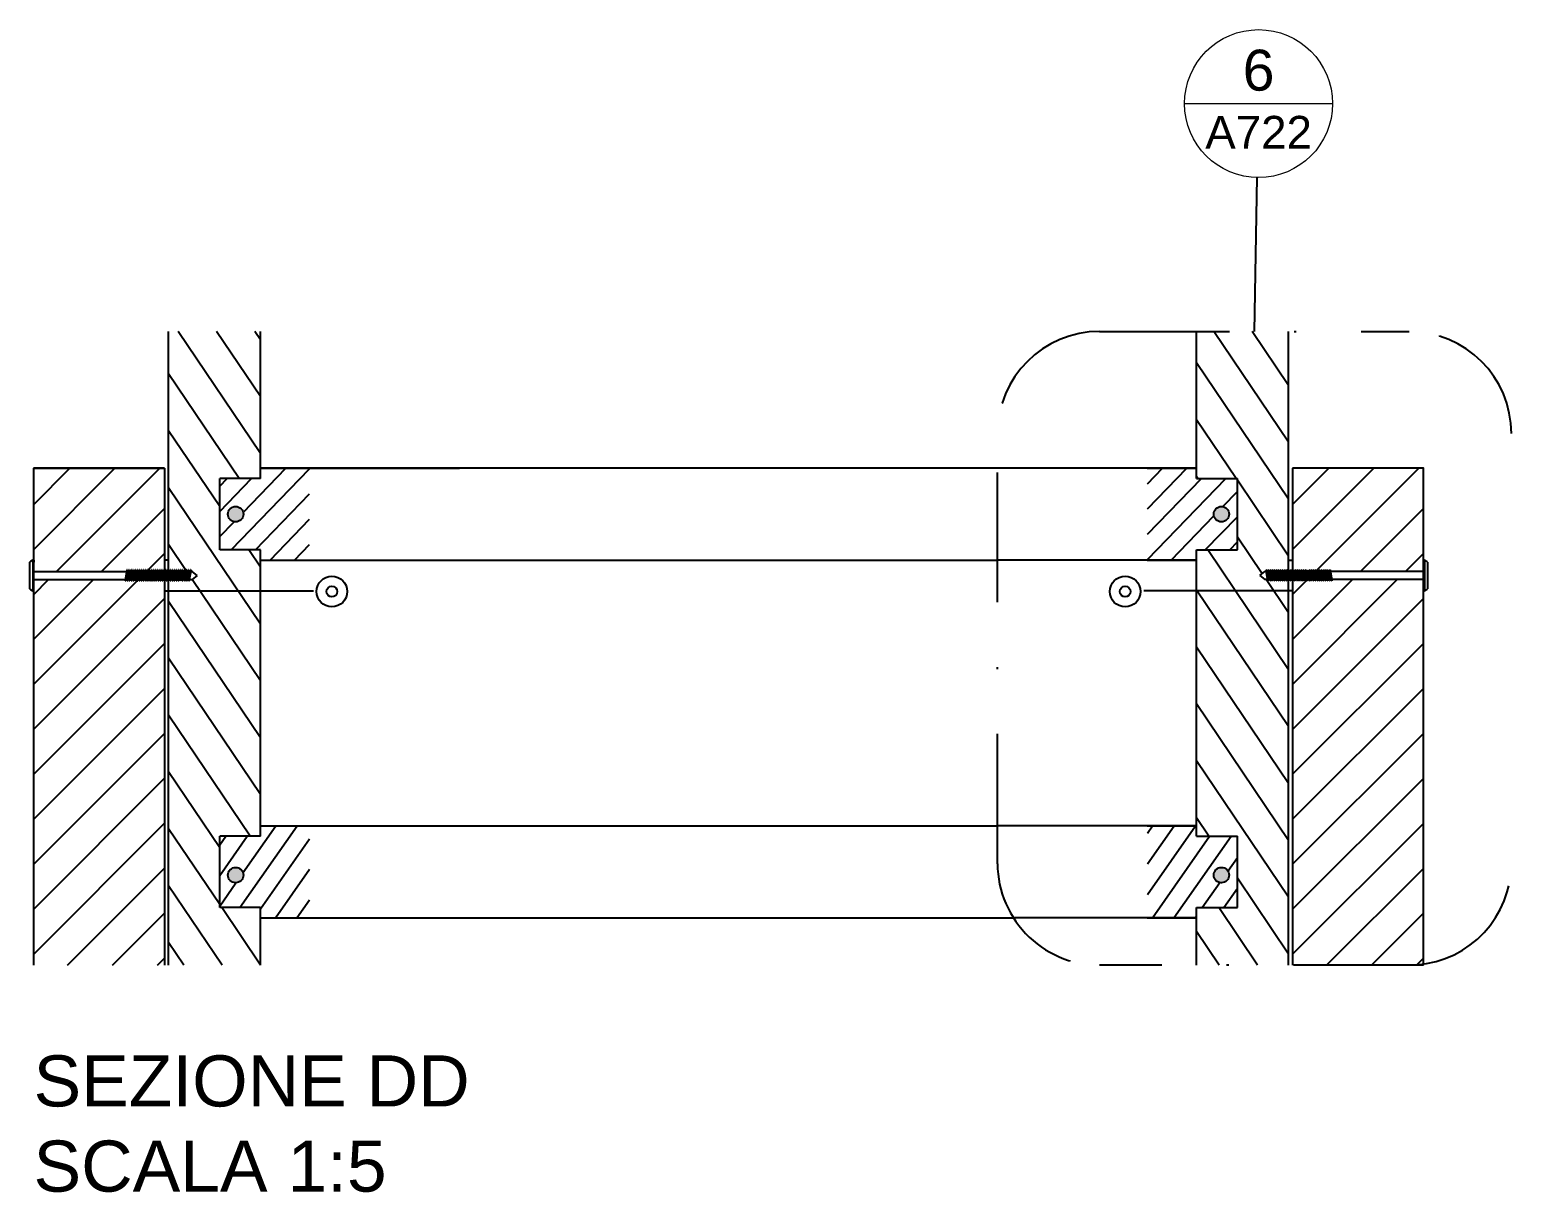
# Model space of a CAD drawing. Header units: millimetres. Extents: x -29 to 1292, y 25 to 454.
# Drawn here: x 568.3 to 640.8, y 65 to 121.8 of the extents above; entities that cross this region are included whole.
import ezdxf
from ezdxf.enums import TextEntityAlignment as Align

# ---------------------------------------------------------------- set-up
doc = ezdxf.new("R2010")
doc.units = ezdxf.units.MM
doc.linetypes.add('TRATTOPUNTO', pattern=[25.4, 12.7, -6.35, 0, -6.35])
doc.layers.get('0').update_dxf_attribs({"color": 70})
doc.layers.add('A-ANNO-SYMB', color=202, linetype='Continuous', lineweight=18)
for name, color, linetype in [('CONTORNO SEZIONI', 26, 'Continuous'), ('G-ANNO-TEXT', 3, 'Continuous'), ('LINEE SEZIONATE', 5, 'Continuous'), ('SIMBOLI', 201, 'Continuous'), ('VITIGIUSTO', 61, 'Continuous')]:
    doc.layers.add(name, color=color, linetype=linetype)
doc.styles.add('ARIAL', font='arial.ttf')
doc.styles.get("Standard").update_dxf_attribs({"font": 'arial.ttf'})
pattern_1 = [(45, (41.4266, -83.0613), (-1.1000814, 1.1000814), [])]
pattern_2 = [(124, (41.4266, -83.0613), (-1.2897752, -0.8699644), [])]
pattern_3 = [(226, (41.42656, -83.0613), (0.616654, -0.5954959), [])]

# ---------------------------------------------------------------- blocks, each defined once
blk = doc.blocks.new('DETAGLI')
at = {"layer": 'A-ANNO-SYMB', "linetype": 'Continuous'}
blk.add_line((486.66, 356.17), (504.76, 356.17), dxfattribs=at)
blk.add_circle((495.71, 356.17), 9.05, dxfattribs=at)
for tag, p in [('TAVOLA', (495.71, 362.76)), ('SEZIONE', (495.71, 354.67))]:
    blk.add_attdef(tag, text='', height=5, dxfattribs=at).set_placement(p, align=Align.TOP_CENTER)

msp = doc.modelspace()

# ---------------------------------------------------------------- hatches: boundary and pattern name
h = msp.add_hatch()
h.set_pattern_fill('ANSI31', color=256, scale=0.49, angle=79)
h.set_pattern_definition(pattern_2)
h.paths.add_polyline_path([(579.632, 82.39), (577.632, 82.39), (577.632, 78.89), (579.632, 78.89), (579.632, 76.076), (575.132, 76.076), (575.132, 94.859), (575.147, 94.94), (575.203, 94.94), (575.217, 94.878), (575.233, 94.882), (575.244, 94.94), (575.31, 94.94), (575.324, 94.878), (575.34, 94.882), (575.351, 94.94), (575.403, 94.94), (575.417, 94.878), (575.433, 94.882), (575.444, 94.94), (575.509, 94.94), (575.523, 94.878), (575.539, 94.882), (575.55, 94.94), (575.603, 94.94), (575.617, 94.878), (575.633, 94.882), (575.644, 94.94), (575.709, 94.94), (575.723, 94.878), (575.739, 94.882), (575.75, 94.94), (575.803, 94.94), (575.817, 94.878), (575.833, 94.882), (575.844, 94.94), (575.909, 94.94), (575.923, 94.878), (575.939, 94.882), (575.95, 94.94), (576.003, 94.94), (576.017, 94.878), (576.033, 94.882), (576.044, 94.94), (576.109, 94.94), (576.123, 94.878), (576.139, 94.882), (576.15, 94.94), (576.282, 94.94), (576.532, 95.14), (576.282, 95.34), (576.225, 95.34), (576.239, 95.417), (576.206, 95.41), (576.193, 95.34), (576.118, 95.34), (576.133, 95.417), (576.099, 95.41), (576.086, 95.34), (576.025, 95.34), (576.039, 95.417), (576.006, 95.41), (575.993, 95.34), (575.918, 95.34), (575.933, 95.417), (575.899, 95.41), (575.886, 95.34), (575.825, 95.34), (575.839, 95.417), (575.806, 95.41), (575.793, 95.34), (575.718, 95.34), (575.733, 95.417), (575.699, 95.41), (575.686, 95.34), (575.625, 95.34), (575.639, 95.417), (575.606, 95.41), (575.593, 95.34), (575.518, 95.34), (575.533, 95.417), (575.499, 95.41), (575.486, 95.34), (575.425, 95.34), (575.439, 95.417), (575.406, 95.41), (575.393, 95.34), (575.318, 95.34), (575.333, 95.417), (575.299, 95.41), (575.286, 95.34), (575.222, 95.34), (575.236, 95.417), (575.203, 95.41), (575.19, 95.34), (575.132, 95.34), (575.132, 107.083), (579.632, 107.083), (579.632, 99.89), (577.632, 99.89), (577.632, 96.39), (579.632, 96.39)])
h = msp.add_hatch()
h.set_pattern_fill('ANSI31', color=256, scale=0.49, angle=79)
h.set_pattern_definition(pattern_2)
h.paths.add_polyline_path([(625.432, 82.39), (627.432, 82.39), (627.432, 78.89), (625.432, 78.89), (625.432, 76.076), (629.932, 76.076), (629.932, 94.859), (629.917, 94.94), (629.862, 94.94), (629.847, 94.878), (629.831, 94.882), (629.821, 94.94), (629.755, 94.94), (629.74, 94.878), (629.724, 94.882), (629.714, 94.94), (629.662, 94.94), (629.647, 94.878), (629.631, 94.882), (629.621, 94.94), (629.555, 94.94), (629.541, 94.878), (629.525, 94.882), (629.514, 94.94), (629.462, 94.94), (629.447, 94.878), (629.431, 94.882), (629.421, 94.94), (629.355, 94.94), (629.341, 94.878), (629.325, 94.882), (629.314, 94.94), (629.262, 94.94), (629.247, 94.878), (629.231, 94.882), (629.221, 94.94), (629.155, 94.94), (629.141, 94.878), (629.125, 94.882), (629.114, 94.94), (629.062, 94.94), (629.047, 94.878), (629.031, 94.882), (629.021, 94.94), (628.955, 94.94), (628.941, 94.878), (628.925, 94.882), (628.914, 94.94), (628.782, 94.94), (628.532, 95.14), (628.782, 95.34), (628.84, 95.34), (628.825, 95.417), (628.859, 95.41), (628.871, 95.34), (628.946, 95.34), (628.932, 95.417), (628.965, 95.41), (628.978, 95.34), (629.04, 95.34), (629.025, 95.417), (629.059, 95.41), (629.071, 95.34), (629.146, 95.34), (629.132, 95.417), (629.165, 95.41), (629.178, 95.34), (629.24, 95.34), (629.225, 95.417), (629.259, 95.41), (629.271, 95.34), (629.346, 95.34), (629.332, 95.417), (629.365, 95.41), (629.378, 95.34), (629.44, 95.34), (629.425, 95.417), (629.459, 95.41), (629.471, 95.34), (629.546, 95.34), (629.532, 95.417), (629.565, 95.41), (629.578, 95.34), (629.639, 95.34), (629.625, 95.417), (629.658, 95.41), (629.671, 95.34), (629.746, 95.34), (629.732, 95.417), (629.765, 95.41), (629.778, 95.34), (629.843, 95.34), (629.828, 95.417), (629.862, 95.41), (629.874, 95.34), (629.932, 95.34), (629.932, 107.083), (625.432, 107.083), (625.432, 99.89), (627.432, 99.89), (627.432, 96.39), (625.432, 96.39)])
h = msp.add_hatch()
h.set_pattern_fill('ANSI31', color=256, scale=0.49)
h.set_pattern_definition(pattern_1)
h.paths.add_polyline_path([(568.532, 100.39), (574.932, 100.39), (574.932, 95.418), (574.896, 95.41), (574.883, 95.34), (574.816, 95.34), (574.83, 95.417), (574.797, 95.41), (574.784, 95.34), (574.715, 95.34), (574.73, 95.417), (574.696, 95.41), (574.683, 95.34), (574.612, 95.34), (574.626, 95.417), (574.593, 95.41), (574.58, 95.34), (574.515, 95.34), (574.53, 95.417), (574.496, 95.41), (574.483, 95.34), (574.412, 95.34), (574.426, 95.417), (574.393, 95.41), (574.38, 95.34), (574.315, 95.34), (574.33, 95.417), (574.296, 95.41), (574.283, 95.34), (574.212, 95.34), (574.226, 95.417), (574.193, 95.41), (574.18, 95.34), (574.115, 95.34), (574.13, 95.417), (574.096, 95.41), (574.083, 95.34), (574.012, 95.34), (574.026, 95.417), (573.993, 95.41), (573.98, 95.34), (573.913, 95.34), (573.927, 95.417), (573.894, 95.41), (573.881, 95.34), (573.812, 95.34), (573.826, 95.417), (573.793, 95.41), (573.78, 95.34), (573.713, 95.34), (573.727, 95.417), (573.694, 95.41), (573.681, 95.34), (573.613, 95.34), (573.627, 95.417), (573.594, 95.41), (573.581, 95.34), (573.513, 95.34), (573.527, 95.417), (573.494, 95.41), (573.481, 95.34), (573.409, 95.34), (573.424, 95.417), (573.39, 95.41), (573.377, 95.34), (573.313, 95.34), (573.327, 95.417), (573.294, 95.41), (573.281, 95.34), (573.209, 95.34), (573.224, 95.417), (573.19, 95.41), (573.177, 95.34), (573.113, 95.34), (573.127, 95.417), (573.094, 95.41), (573.081, 95.34), (568.532, 95.34), (568.532, 95.89)])
h.paths.add_polyline_path([(574.932, 76.076), (568.532, 76.076), (568.532, 94.94), (572.998, 94.94), (573.012, 94.878), (573.028, 94.882), (573.039, 94.94), (573.094, 94.94), (573.108, 94.878), (573.124, 94.882), (573.135, 94.94), (573.198, 94.94), (573.212, 94.878), (573.228, 94.882), (573.239, 94.94), (573.294, 94.94), (573.308, 94.878), (573.324, 94.882), (573.335, 94.94), (573.398, 94.94), (573.412, 94.878), (573.428, 94.882), (573.439, 94.94), (573.497, 94.94), (573.511, 94.878), (573.527, 94.882), (573.538, 94.94), (573.598, 94.94), (573.612, 94.878), (573.628, 94.882), (573.639, 94.94), (573.697, 94.94), (573.711, 94.878), (573.727, 94.882), (573.738, 94.94), (573.798, 94.94), (573.812, 94.878), (573.828, 94.882), (573.839, 94.94), (573.897, 94.94), (573.911, 94.878), (573.927, 94.882), (573.938, 94.94), (574, 94.94), (574.014, 94.878), (574.03, 94.882), (574.041, 94.94), (574.097, 94.94), (574.111, 94.878), (574.127, 94.882), (574.138, 94.94), (574.2, 94.94), (574.214, 94.878), (574.23, 94.882), (574.241, 94.94), (574.297, 94.94), (574.311, 94.878), (574.327, 94.882), (574.338, 94.94), (574.4, 94.94), (574.414, 94.878), (574.43, 94.882), (574.441, 94.94), (574.497, 94.94), (574.511, 94.878), (574.527, 94.882), (574.538, 94.94), (574.6, 94.94), (574.614, 94.878), (574.63, 94.882), (574.641, 94.94), (574.7, 94.94), (574.714, 94.878), (574.73, 94.882), (574.741, 94.94), (574.8, 94.94), (574.814, 94.878), (574.83, 94.882), (574.841, 94.94), (574.906, 94.94), (574.932, 94.826)])
h = msp.add_hatch()
h.set_pattern_fill('ANSI31', color=256, scale=0.27, angle=181)
h.set_pattern_definition(pattern_3)
edge = h.paths.add_edge_path(flags=16)
edge.add_arc((578.414, 98.14), 0.377, 0, 360)
h.paths.add_polyline_path([(577.632, 99.89), (579.632, 99.89), (579.632, 96.39), (577.632, 96.39)])
h.paths.add_polyline_path([(582.032, 95.89), (582.032, 100.39), (579.632, 100.39), (579.632, 95.89)])
h = msp.add_hatch()
h.set_pattern_fill('ANSI31', color=256, scale=0.27, angle=181)
h.set_pattern_definition(pattern_3)
edge = h.paths.add_edge_path()
edge.add_arc((626.65, 98.14), 0.377, 0, 360)
h.paths.add_polyline_path([(627.432, 99.89), (625.432, 99.89), (625.432, 96.39), (627.432, 96.39)])
h.paths.add_polyline_path([(623.032, 100.39), (623.032, 95.89), (625.432, 95.89), (625.432, 96.39), (625.432, 100.39)])
h = msp.add_hatch()
h.set_pattern_fill('ANSI31', color=256, scale=0.49)
h.set_pattern_definition(pattern_1)
h.paths.add_polyline_path([(636.532, 100.39), (630.132, 100.39), (630.132, 95.418), (630.168, 95.41), (630.181, 95.34), (630.249, 95.34), (630.234, 95.417), (630.268, 95.41), (630.28, 95.34), (630.349, 95.34), (630.335, 95.417), (630.368, 95.41), (630.381, 95.34), (630.452, 95.34), (630.438, 95.417), (630.471, 95.41), (630.484, 95.34), (630.549, 95.34), (630.535, 95.417), (630.568, 95.41), (630.581, 95.34), (630.652, 95.34), (630.638, 95.417), (630.671, 95.41), (630.684, 95.34), (630.749, 95.34), (630.735, 95.417), (630.768, 95.41), (630.781, 95.34), (630.852, 95.34), (630.838, 95.417), (630.871, 95.41), (630.884, 95.34), (630.949, 95.34), (630.935, 95.417), (630.968, 95.41), (630.981, 95.34), (631.052, 95.34), (631.038, 95.417), (631.071, 95.41), (631.084, 95.34), (631.151, 95.34), (631.137, 95.417), (631.17, 95.41), (631.183, 95.34), (631.252, 95.34), (631.238, 95.417), (631.271, 95.41), (631.284, 95.34), (631.351, 95.34), (631.337, 95.417), (631.37, 95.41), (631.383, 95.34), (631.452, 95.34), (631.437, 95.417), (631.471, 95.41), (631.483, 95.34), (631.551, 95.34), (631.537, 95.417), (631.57, 95.41), (631.583, 95.34), (631.655, 95.34), (631.641, 95.417), (631.674, 95.41), (631.687, 95.34), (631.751, 95.34), (631.737, 95.417), (631.77, 95.41), (631.783, 95.34), (631.855, 95.34), (631.841, 95.417), (631.874, 95.41), (631.887, 95.34), (631.951, 95.34), (631.937, 95.417), (631.97, 95.41), (631.983, 95.34), (636.532, 95.34), (636.532, 95.89)])
h.paths.add_polyline_path([(630.132, 76.076), (636.532, 76.076), (636.532, 94.94), (632.067, 94.94), (632.053, 94.878), (632.037, 94.882), (632.026, 94.94), (631.971, 94.94), (631.956, 94.878), (631.94, 94.882), (631.93, 94.94), (631.867, 94.94), (631.853, 94.878), (631.837, 94.882), (631.826, 94.94), (631.771, 94.94), (631.756, 94.878), (631.74, 94.882), (631.73, 94.94), (631.667, 94.94), (631.653, 94.878), (631.637, 94.882), (631.626, 94.94), (631.567, 94.94), (631.553, 94.878), (631.537, 94.882), (631.526, 94.94), (631.467, 94.94), (631.453, 94.878), (631.437, 94.882), (631.426, 94.94), (631.368, 94.94), (631.353, 94.878), (631.337, 94.882), (631.327, 94.94), (631.267, 94.94), (631.253, 94.878), (631.237, 94.882), (631.226, 94.94), (631.168, 94.94), (631.153, 94.878), (631.137, 94.882), (631.127, 94.94), (631.065, 94.94), (631.05, 94.878), (631.034, 94.882), (631.024, 94.94), (630.968, 94.94), (630.953, 94.878), (630.937, 94.882), (630.927, 94.94), (630.865, 94.94), (630.85, 94.878), (630.834, 94.882), (630.824, 94.94), (630.768, 94.94), (630.753, 94.878), (630.737, 94.882), (630.727, 94.94), (630.665, 94.94), (630.65, 94.878), (630.634, 94.882), (630.624, 94.94), (630.568, 94.94), (630.553, 94.878), (630.537, 94.882), (630.527, 94.94), (630.465, 94.94), (630.45, 94.878), (630.434, 94.882), (630.424, 94.94), (630.364, 94.94), (630.35, 94.878), (630.334, 94.882), (630.323, 94.94), (630.265, 94.94), (630.25, 94.878), (630.234, 94.882), (630.224, 94.94), (630.158, 94.94), (630.132, 94.826)])
h = msp.add_hatch()
h.set_pattern_fill('ANSI31', color=256, scale=0.27, angle=190)
h.set_pattern_definition([(235, (474.4115, -117.76565), (0.702218, -0.4916984), [])])
h.paths.add_polyline_path([(578.037, 80.483, -1), (578.791, 80.483, -1)], flags=16)
h.paths.add_polyline_path([(627.027, 80.483, -1), (626.273, 80.483, -1)], flags=16)
h.paths.add_polyline_path([(623.032, 82.89), (623.032, 78.39), (625.432, 78.39), (625.432, 78.89), (627.432, 78.89), (627.432, 82.39), (625.432, 82.39), (625.432, 82.89)])
h.paths.add_polyline_path([(582.032, 78.39), (582.032, 82.89), (579.632, 82.89), (579.632, 82.39), (577.632, 82.39), (577.632, 78.89), (579.632, 78.89), (579.632, 78.39)])
at = {"layer": 'VITIGIUSTO'}
h = msp.add_hatch(color=256, dxfattribs=at)
h.dxf.hatch_style = 1
h.paths.add_polyline_path([(578.791, 98.14, 1), (578.037, 98.14, 1)])
h.paths.add_polyline_path([(578.791, 80.483, 1), (578.037, 80.483, 1)])
h = msp.add_hatch(color=256, dxfattribs=at)
h.dxf.hatch_style = 1
h.paths.add_polyline_path([(627.027, 98.14, 1), (626.273, 98.14, 1)])
h.paths.add_polyline_path([(627.027, 80.483, 1), (626.273, 80.483, 1)])

# ---------------------------------------------------------------- linework, layer by layer
for p, q in [((574.932, 100.39), (568.532, 100.39)), ((574.932, 100.39), (574.932, 95.34)), ((579.632, 100.39), (589.374, 100.39)), ((625.432, 100.39), (579.632, 100.39)), ((625.432, 100.39), (615.69, 100.39)), ((636.532, 100.39), (630.132, 100.39)), ((579.632, 95.89), (615.69, 95.89)), ((625.432, 95.89), (615.69, 95.89)), ((579.632, 82.89), (615.69, 82.89)), ((625.432, 82.89), (615.69, 82.89)), ((579.632, 78.39), (616.473, 78.39)), ((625.432, 78.39), (616.473, 78.39))]:
    msp.add_line(p, q)
at = {"layer": 'CONTORNO SEZIONI', "linetype": 'TRATTOPUNTO', "ltscale": 0.5}
for points in [[(620.69, 107.083), (635.839, 107.083)], [(615.69, 81.037), (615.69, 102.083)], [(636.532, 76.076), (620.69, 76.076)]]:
    msp.add_lwpolyline(points, dxfattribs=at)
for centre, start, end in [((620.69, 102.083), 90, 180), ((635.839, 102.083), 0, 90), ((620.69, 81.076), 180.45601, 272.51255), ((635.839, 81.076), 274.25743, 0)]:
    msp.add_arc(centre, 5, start, end, dxfattribs=at)
at = {"layer": 'LINEE SEZIONATE'}
for p, q in [((579.632, 99.89), (579.632, 107.083)), ((625.432, 99.89), (625.432, 107.083)), ((579.632, 100.39), (582.049, 100.39)), ((623.016, 100.39), (625.432, 100.39)), ((630.132, 100.39), (630.132, 95.34)), ((579.632, 99.89), (577.632, 99.89)), ((577.632, 96.39), (577.632, 99.89)), ((625.432, 99.89), (627.432, 99.89)), ((627.432, 96.39), (627.432, 99.89)), ((579.632, 96.39), (577.632, 96.39)), ((579.632, 82.39), (579.632, 96.39)), ((579.632, 95.89), (582.049, 95.89)), ((623.016, 95.89), (625.432, 95.89)), ((625.432, 96.39), (627.432, 96.39)), ((625.432, 82.39), (625.432, 96.39)), ((574.932, 94.881), (574.932, 76.076)), ((630.132, 94.881), (630.132, 76.076)), ((579.632, 82.89), (582.049, 82.89)), ((623.016, 82.89), (625.432, 82.89)), ((579.632, 82.39), (577.632, 82.39)), ((577.632, 78.89), (577.632, 82.39)), ((625.432, 82.39), (627.432, 82.39)), ((627.432, 78.89), (627.432, 82.39)), ((579.632, 78.89), (577.632, 78.89)), ((579.632, 76.076), (579.632, 78.89)), ((579.632, 78.39), (582.049, 78.39)), ((623.016, 78.39), (625.432, 78.39)), ((625.432, 76.076), (625.432, 78.89)), ((625.432, 78.89), (627.432, 78.89))]:
    msp.add_line(p, q, dxfattribs=at)
for points in [[(575.132, 95.34), (575.132, 107.083)], [(629.932, 95.34), (629.932, 107.083)], [(568.532, 76.076), (568.532, 100.39), (574.932, 100.39)], [(636.532, 76.076), (636.532, 100.39), (630.132, 100.39)], [(575.132, 76.076), (575.132, 94.881)], [(629.932, 76.076), (629.932, 94.881)]]:
    msp.add_lwpolyline(points, dxfattribs=at)
for centre in [(626.65, 98.14), (626.65, 80.483)]:
    msp.add_circle(centre, 0.377, dxfattribs=at)
at = {"layer": 'SIMBOLI'}
for p, q in [((628.265, 107.083), (628.404, 114.608)), ((575.132, 94.39), (582.217, 94.39)), ((629.932, 94.39), (622.848, 94.39))]:
    msp.add_line(p, q, dxfattribs=at)
at = {"layer": 'VITIGIUSTO'}
for p, q in [((568.332, 95.79), (568.332, 94.49)), ((568.532, 95.89), (568.482, 95.89)), ((568.532, 95.89), (568.482, 95.89)), ((568.482, 95.89), (568.482, 94.39)), ((568.532, 94.39), (568.532, 95.89)), ((568.532, 95.89), (568.532, 95.79)), ((575.132, 95.89), (574.932, 95.89)), ((574.932, 95.89), (574.932, 95.34)), ((575.132, 95.34), (575.132, 95.89)), ((629.932, 95.89), (630.132, 95.89)), ((629.932, 95.34), (629.932, 95.89)), ((630.132, 95.89), (630.132, 95.34)), ((636.532, 94.39), (636.532, 95.89)), ((636.532, 95.89), (636.582, 95.89)), ((636.532, 95.89), (636.582, 95.89)), ((636.532, 95.89), (636.532, 95.79)), ((636.582, 95.89), (636.582, 94.39)), ((636.732, 95.79), (636.732, 94.49)), ((568.532, 95.34), (573.081, 95.34)), ((573.094, 95.41), (573.003, 94.914)), ((573.028, 94.882), (573.119, 95.373)), ((573.11, 95.413), (573.094, 95.41)), ((573.19, 95.41), (573.1, 94.914)), ((573.11, 95.413), (573.119, 95.373)), ((573.113, 95.34), (573.177, 95.34)), ((573.124, 94.882), (573.215, 95.373)), ((573.206, 95.413), (573.19, 95.41)), ((573.294, 95.41), (573.203, 94.914)), ((573.206, 95.413), (573.215, 95.373)), ((573.209, 95.34), (573.281, 95.34)), ((573.228, 94.882), (573.319, 95.373)), ((573.31, 95.413), (573.294, 95.41)), ((573.39, 95.41), (573.3, 94.914)), ((573.31, 95.413), (573.319, 95.373)), ((573.313, 95.34), (573.377, 95.34)), ((573.324, 94.882), (573.415, 95.373)), ((573.406, 95.413), (573.39, 95.41)), ((573.494, 95.41), (573.403, 94.914)), ((573.406, 95.413), (573.415, 95.373)), ((573.409, 95.34), (573.481, 95.34)), ((573.428, 94.882), (573.519, 95.373)), ((573.51, 95.413), (573.494, 95.41)), ((573.594, 95.41), (573.503, 94.914)), ((573.51, 95.413), (573.519, 95.373)), ((573.513, 95.34), (573.581, 95.34)), ((573.527, 94.882), (573.619, 95.373)), ((573.61, 95.413), (573.594, 95.41)), ((573.694, 95.41), (573.603, 94.914)), ((573.61, 95.413), (573.619, 95.373)), ((573.613, 95.34), (573.681, 95.34)), ((573.628, 94.882), (573.719, 95.373)), ((573.71, 95.413), (573.694, 95.41)), ((573.793, 95.41), (573.703, 94.914)), ((573.71, 95.413), (573.719, 95.373)), ((573.713, 95.34), (573.78, 95.34)), ((573.727, 94.882), (573.818, 95.373)), ((573.809, 95.413), (573.793, 95.41)), ((573.894, 95.41), (573.803, 94.914)), ((573.809, 95.413), (573.818, 95.373)), ((573.812, 95.34), (573.881, 95.34)), ((573.828, 94.882), (573.919, 95.373)), ((573.91, 95.413), (573.894, 95.41)), ((573.993, 95.41), (573.903, 94.914)), ((573.91, 95.413), (573.919, 95.373)), ((573.913, 95.34), (573.98, 95.34)), ((573.927, 94.882), (574.018, 95.373)), ((574.009, 95.413), (573.993, 95.41)), ((574.096, 95.41), (574.006, 94.914)), ((574.009, 95.413), (574.018, 95.373)), ((574.012, 95.34), (574.083, 95.34)), ((574.03, 94.882), (574.121, 95.373)), ((574.112, 95.413), (574.096, 95.41)), ((574.193, 95.41), (574.103, 94.914)), ((574.112, 95.413), (574.121, 95.373)), ((574.115, 95.34), (574.18, 95.34)), ((574.127, 94.882), (574.218, 95.373)), ((574.209, 95.413), (574.193, 95.41)), ((574.296, 95.41), (574.206, 94.914)), ((574.209, 95.413), (574.218, 95.373)), ((574.212, 95.34), (574.283, 95.34)), ((574.23, 94.882), (574.321, 95.373)), ((574.312, 95.413), (574.296, 95.41)), ((574.393, 95.41), (574.303, 94.914)), ((574.312, 95.413), (574.321, 95.373)), ((574.315, 95.34), (574.38, 95.34)), ((574.327, 94.882), (574.418, 95.373)), ((574.409, 95.413), (574.393, 95.41)), ((574.496, 95.41), (574.406, 94.914)), ((574.409, 95.413), (574.418, 95.373)), ((574.412, 95.34), (574.483, 95.34)), ((574.43, 94.882), (574.521, 95.373)), ((574.512, 95.413), (574.496, 95.41)), ((574.593, 95.41), (574.503, 94.914)), ((574.512, 95.413), (574.521, 95.373)), ((574.515, 95.34), (574.58, 95.34)), ((574.527, 94.882), (574.618, 95.373)), ((574.609, 95.413), (574.593, 95.41)), ((574.696, 95.41), (574.606, 94.914)), ((574.609, 95.413), (574.618, 95.373)), ((574.612, 95.34), (574.683, 95.34)), ((574.63, 94.882), (574.721, 95.373)), ((574.712, 95.413), (574.696, 95.41)), ((574.797, 95.41), (574.706, 94.914)), ((574.712, 95.413), (574.721, 95.373)), ((574.715, 95.34), (574.784, 95.34)), ((574.73, 94.882), (574.822, 95.373)), ((574.813, 95.413), (574.797, 95.41)), ((574.896, 95.41), (574.806, 94.914)), ((574.813, 95.413), (574.822, 95.373)), ((574.816, 95.34), (574.883, 95.34)), ((574.83, 94.882), (574.921, 95.373)), ((574.912, 95.413), (574.896, 95.41)), ((574.912, 95.413), (574.921, 95.373)), ((575.003, 95.41), (574.912, 94.914)), ((574.915, 95.34), (574.99, 95.34)), ((574.936, 94.882), (575.028, 95.373)), ((575.019, 95.413), (575.003, 95.41)), ((575.1, 95.41), (575.009, 94.914)), ((575.019, 95.413), (575.028, 95.373)), ((575.022, 95.34), (575.087, 95.34)), ((575.033, 94.882), (575.125, 95.373)), ((575.116, 95.413), (575.1, 95.41)), ((575.203, 95.41), (575.112, 94.914)), ((575.116, 95.413), (575.125, 95.373)), ((575.119, 95.34), (575.19, 95.34)), ((575.136, 94.882), (575.228, 95.373)), ((575.219, 95.413), (575.203, 95.41)), ((575.299, 95.41), (575.209, 94.914)), ((575.219, 95.413), (575.228, 95.373)), ((575.222, 95.34), (575.286, 95.34)), ((575.233, 94.882), (575.324, 95.373)), ((575.315, 95.413), (575.299, 95.41)), ((575.315, 95.413), (575.324, 95.373)), ((575.406, 95.41), (575.316, 94.914)), ((575.318, 95.34), (575.393, 95.34)), ((575.34, 94.882), (575.431, 95.373)), ((575.422, 95.413), (575.406, 95.41)), ((575.499, 95.41), (575.409, 94.914)), ((575.422, 95.413), (575.431, 95.373)), ((575.425, 95.34), (575.486, 95.34)), ((575.433, 94.882), (575.524, 95.373)), ((575.515, 95.413), (575.499, 95.41)), ((575.515, 95.413), (575.524, 95.373)), ((575.606, 95.41), (575.515, 94.914)), ((575.518, 95.34), (575.593, 95.34)), ((575.539, 94.882), (575.631, 95.373)), ((575.622, 95.413), (575.606, 95.41)), ((575.699, 95.41), (575.609, 94.914)), ((575.622, 95.413), (575.631, 95.373)), ((575.625, 95.34), (575.686, 95.34)), ((575.633, 94.882), (575.724, 95.373)), ((575.715, 95.413), (575.699, 95.41)), ((575.715, 95.413), (575.724, 95.373)), ((575.806, 95.41), (575.715, 94.914)), ((575.718, 95.34), (575.793, 95.34)), ((575.739, 94.882), (575.831, 95.373)), ((575.822, 95.413), (575.806, 95.41)), ((575.899, 95.41), (575.809, 94.914)), ((575.822, 95.413), (575.831, 95.373)), ((575.825, 95.34), (575.886, 95.34)), ((575.833, 94.882), (575.924, 95.373)), ((575.915, 95.413), (575.899, 95.41)), ((575.915, 95.413), (575.924, 95.373)), ((576.006, 95.41), (575.915, 94.914)), ((575.918, 95.34), (575.993, 95.34)), ((575.939, 94.882), (576.031, 95.373)), ((576.022, 95.413), (576.006, 95.41)), ((576.099, 95.41), (576.009, 94.914)), ((576.022, 95.413), (576.031, 95.373)), ((576.025, 95.34), (576.086, 95.34)), ((576.033, 94.882), (576.124, 95.373)), ((576.115, 95.413), (576.099, 95.41)), ((576.115, 95.413), (576.124, 95.373)), ((576.206, 95.41), (576.115, 94.914)), ((576.118, 95.34), (576.193, 95.34)), ((576.139, 94.882), (576.231, 95.373)), ((576.222, 95.413), (576.206, 95.41)), ((576.222, 95.413), (576.231, 95.373)), ((576.225, 95.34), (576.282, 95.34)), ((576.532, 95.14), (576.282, 95.34)), ((576.532, 95.14), (576.282, 94.94)), ((628.532, 95.14), (628.782, 95.34)), ((628.532, 95.14), (628.782, 94.94)), ((628.84, 95.34), (628.782, 95.34)), ((628.843, 95.413), (628.834, 95.373)), ((628.925, 94.882), (628.834, 95.373)), ((628.843, 95.413), (628.859, 95.41)), ((628.859, 95.41), (628.949, 94.914)), ((628.946, 95.34), (628.871, 95.34)), ((628.949, 95.413), (628.94, 95.373)), ((629.031, 94.882), (628.94, 95.373)), ((628.949, 95.413), (628.965, 95.41)), ((628.965, 95.41), (629.056, 94.914)), ((629.04, 95.34), (628.978, 95.34)), ((629.043, 95.413), (629.034, 95.373)), ((629.125, 94.882), (629.034, 95.373)), ((629.043, 95.413), (629.059, 95.41)), ((629.059, 95.41), (629.149, 94.914)), ((629.146, 95.34), (629.071, 95.34)), ((629.149, 95.413), (629.14, 95.373)), ((629.231, 94.882), (629.14, 95.373)), ((629.149, 95.413), (629.165, 95.41)), ((629.165, 95.41), (629.256, 94.914)), ((629.24, 95.34), (629.178, 95.34)), ((629.243, 95.413), (629.234, 95.373)), ((629.325, 94.882), (629.234, 95.373)), ((629.243, 95.413), (629.259, 95.41)), ((629.259, 95.41), (629.349, 94.914)), ((629.346, 95.34), (629.271, 95.34)), ((629.349, 95.413), (629.34, 95.373)), ((629.431, 94.882), (629.34, 95.373)), ((629.349, 95.413), (629.365, 95.41)), ((629.365, 95.41), (629.456, 94.914)), ((629.44, 95.34), (629.378, 95.34)), ((629.443, 95.413), (629.434, 95.373)), ((629.525, 94.882), (629.434, 95.373)), ((629.443, 95.413), (629.459, 95.41)), ((629.459, 95.41), (629.549, 94.914)), ((629.546, 95.34), (629.471, 95.34)), ((629.549, 95.413), (629.54, 95.373)), ((629.631, 94.882), (629.54, 95.373)), ((629.549, 95.413), (629.565, 95.41)), ((629.565, 95.41), (629.656, 94.914)), ((629.639, 95.34), (629.578, 95.34)), ((629.642, 95.413), (629.633, 95.373)), ((629.724, 94.882), (629.633, 95.373)), ((629.642, 95.413), (629.658, 95.41)), ((629.658, 95.41), (629.749, 94.914)), ((629.746, 95.34), (629.671, 95.34)), ((629.749, 95.413), (629.74, 95.373)), ((629.831, 94.882), (629.74, 95.373)), ((629.749, 95.413), (629.765, 95.41)), ((629.765, 95.41), (629.856, 94.914)), ((629.843, 95.34), (629.778, 95.34)), ((629.846, 95.413), (629.837, 95.373)), ((629.928, 94.882), (629.837, 95.373)), ((629.846, 95.413), (629.862, 95.41)), ((629.862, 95.41), (629.952, 94.914)), ((629.946, 95.34), (629.874, 95.34)), ((629.949, 95.413), (629.939, 95.373)), ((630.031, 94.882), (629.939, 95.373)), ((629.949, 95.413), (629.965, 95.41)), ((629.965, 95.41), (630.055, 94.914)), ((630.043, 95.34), (629.977, 95.34)), ((630.046, 95.413), (630.037, 95.373)), ((630.128, 94.882), (630.037, 95.373)), ((630.046, 95.413), (630.062, 95.41)), ((630.062, 95.41), (630.152, 94.914)), ((630.149, 95.34), (630.074, 95.34)), ((630.152, 95.413), (630.143, 95.373)), ((630.234, 94.882), (630.143, 95.373)), ((630.152, 95.413), (630.168, 95.41)), ((630.168, 95.41), (630.259, 94.914)), ((630.249, 95.34), (630.181, 95.34)), ((630.252, 95.413), (630.242, 95.373)), ((630.334, 94.882), (630.242, 95.373)), ((630.252, 95.413), (630.268, 95.41)), ((630.268, 95.41), (630.358, 94.914)), ((630.349, 95.34), (630.28, 95.34)), ((630.352, 95.413), (630.343, 95.373)), ((630.434, 94.882), (630.343, 95.373)), ((630.352, 95.413), (630.368, 95.41)), ((630.368, 95.41), (630.459, 94.914)), ((630.452, 95.34), (630.381, 95.34)), ((630.455, 95.413), (630.446, 95.373)), ((630.537, 94.882), (630.446, 95.373)), ((630.455, 95.413), (630.471, 95.41)), ((630.471, 95.41), (630.562, 94.914)), ((630.549, 95.34), (630.484, 95.34)), ((630.552, 95.413), (630.543, 95.373)), ((630.634, 94.882), (630.543, 95.373)), ((630.552, 95.413), (630.568, 95.41)), ((630.568, 95.41), (630.659, 94.914)), ((630.652, 95.34), (630.581, 95.34)), ((630.655, 95.413), (630.646, 95.373)), ((630.737, 94.882), (630.646, 95.373)), ((630.655, 95.413), (630.671, 95.41)), ((630.671, 95.41), (630.762, 94.914)), ((630.749, 95.34), (630.684, 95.34)), ((630.752, 95.413), (630.743, 95.373)), ((630.834, 94.882), (630.743, 95.373)), ((630.752, 95.413), (630.768, 95.41)), ((630.768, 95.41), (630.859, 94.914)), ((630.852, 95.34), (630.781, 95.34)), ((630.855, 95.413), (630.846, 95.373)), ((630.937, 94.882), (630.846, 95.373)), ((630.855, 95.413), (630.871, 95.41)), ((630.871, 95.41), (630.962, 94.914)), ((630.949, 95.34), (630.884, 95.34)), ((630.952, 95.413), (630.943, 95.373)), ((631.034, 94.882), (630.943, 95.373)), ((630.952, 95.413), (630.968, 95.41)), ((630.968, 95.41), (631.059, 94.914)), ((631.052, 95.34), (630.981, 95.34)), ((631.055, 95.413), (631.046, 95.373)), ((631.137, 94.882), (631.046, 95.373)), ((631.055, 95.413), (631.071, 95.41)), ((631.071, 95.41), (631.162, 94.914)), ((631.151, 95.34), (631.084, 95.34)), ((631.154, 95.413), (631.145, 95.373)), ((631.237, 94.882), (631.145, 95.373)), ((631.154, 95.413), (631.17, 95.41)), ((631.17, 95.41), (631.261, 94.914)), ((631.252, 95.34), (631.183, 95.34)), ((631.255, 95.413), (631.246, 95.373)), ((631.337, 94.882), (631.246, 95.373)), ((631.255, 95.413), (631.271, 95.41)), ((631.271, 95.41), (631.362, 94.914)), ((631.351, 95.34), (631.284, 95.34)), ((631.354, 95.413), (631.345, 95.373)), ((631.437, 94.882), (631.345, 95.373)), ((631.354, 95.413), (631.37, 95.41)), ((631.37, 95.41), (631.461, 94.914)), ((631.452, 95.34), (631.383, 95.34)), ((631.455, 95.413), (631.445, 95.373)), ((631.537, 94.882), (631.445, 95.373)), ((631.455, 95.413), (631.471, 95.41)), ((631.471, 95.41), (631.561, 94.914)), ((631.551, 95.34), (631.483, 95.34)), ((631.554, 95.413), (631.545, 95.373)), ((631.637, 94.882), (631.545, 95.373)), ((631.554, 95.413), (631.57, 95.41)), ((631.57, 95.41), (631.661, 94.914)), ((631.655, 95.34), (631.583, 95.34)), ((631.658, 95.413), (631.649, 95.373)), ((631.74, 94.882), (631.649, 95.373)), ((631.658, 95.413), (631.674, 95.41)), ((631.674, 95.41), (631.765, 94.914)), ((631.751, 95.34), (631.687, 95.34)), ((631.754, 95.413), (631.745, 95.373)), ((631.837, 94.882), (631.745, 95.373)), ((631.754, 95.413), (631.77, 95.41)), ((631.77, 95.41), (631.861, 94.914)), ((631.855, 95.34), (631.783, 95.34)), ((631.858, 95.413), (631.849, 95.373)), ((631.94, 94.882), (631.849, 95.373)), ((631.858, 95.413), (631.874, 95.41)), ((631.874, 95.41), (631.965, 94.914)), ((631.951, 95.34), (631.887, 95.34)), ((631.954, 95.413), (631.945, 95.373)), ((632.037, 94.882), (631.945, 95.373)), ((631.954, 95.413), (631.97, 95.41)), ((631.97, 95.41), (632.061, 94.914)), ((636.532, 95.34), (631.983, 95.34)), ((568.482, 94.39), (568.532, 94.39)), ((568.532, 94.94), (573.008, 94.94)), ((573.003, 94.914), (573.012, 94.878)), ((573.012, 94.878), (573.028, 94.882)), ((573.039, 94.94), (573.104, 94.94)), ((573.1, 94.914), (573.108, 94.878)), ((573.108, 94.878), (573.124, 94.882)), ((573.135, 94.94), (573.208, 94.94)), ((573.203, 94.914), (573.212, 94.878)), ((573.212, 94.878), (573.228, 94.882)), ((573.239, 94.94), (573.304, 94.94)), ((573.3, 94.914), (573.308, 94.878)), ((573.308, 94.878), (573.324, 94.882)), ((573.335, 94.94), (573.408, 94.94)), ((573.403, 94.914), (573.412, 94.878)), ((573.412, 94.878), (573.428, 94.882)), ((573.439, 94.94), (573.508, 94.94)), ((573.503, 94.914), (573.511, 94.878)), ((573.511, 94.878), (573.527, 94.882)), ((573.538, 94.94), (573.608, 94.94)), ((573.603, 94.914), (573.612, 94.878)), ((573.612, 94.878), (573.628, 94.882)), ((573.639, 94.94), (573.707, 94.94)), ((573.703, 94.914), (573.711, 94.878)), ((573.711, 94.878), (573.727, 94.882)), ((573.738, 94.94), (573.808, 94.94)), ((573.803, 94.914), (573.812, 94.878)), ((573.812, 94.878), (573.828, 94.882)), ((573.839, 94.94), (573.907, 94.94)), ((573.903, 94.914), (573.911, 94.878)), ((573.911, 94.878), (573.927, 94.882)), ((573.938, 94.94), (574.01, 94.94)), ((574.006, 94.914), (574.014, 94.878)), ((574.014, 94.878), (574.03, 94.882)), ((574.041, 94.94), (574.107, 94.94)), ((574.103, 94.914), (574.111, 94.878)), ((574.111, 94.878), (574.127, 94.882)), ((574.138, 94.94), (574.21, 94.94)), ((574.206, 94.914), (574.214, 94.878)), ((574.214, 94.878), (574.23, 94.882)), ((574.241, 94.94), (574.307, 94.94)), ((574.303, 94.914), (574.311, 94.878)), ((574.311, 94.878), (574.327, 94.882)), ((574.338, 94.94), (574.41, 94.94)), ((574.406, 94.914), (574.414, 94.878)), ((574.414, 94.878), (574.43, 94.882)), ((574.441, 94.94), (574.507, 94.94)), ((574.503, 94.914), (574.511, 94.878)), ((574.511, 94.878), (574.527, 94.882)), ((574.538, 94.94), (574.61, 94.94)), ((574.606, 94.914), (574.614, 94.878)), ((574.614, 94.878), (574.63, 94.882)), ((574.641, 94.94), (574.711, 94.94)), ((574.706, 94.914), (574.714, 94.878)), ((574.714, 94.878), (574.73, 94.882)), ((574.741, 94.94), (574.81, 94.94)), ((574.806, 94.914), (574.814, 94.878)), ((574.814, 94.878), (574.83, 94.882)), ((574.841, 94.94), (574.917, 94.94)), ((574.912, 94.914), (574.92, 94.878)), ((574.92, 94.878), (574.936, 94.882)), ((574.932, 94.881), (574.932, 94.39)), ((574.932, 94.39), (575.132, 94.39)), ((574.947, 94.94), (575.014, 94.94)), ((575.009, 94.914), (575.018, 94.878)), ((575.018, 94.878), (575.033, 94.882)), ((575.044, 94.94), (575.117, 94.94)), ((575.112, 94.914), (575.12, 94.878)), ((575.12, 94.878), (575.136, 94.882)), ((575.132, 94.39), (575.132, 94.881)), ((575.147, 94.94), (575.213, 94.94)), ((575.209, 94.914), (575.217, 94.878)), ((575.217, 94.878), (575.233, 94.882)), ((575.244, 94.94), (575.32, 94.94)), ((575.316, 94.914), (575.324, 94.878)), ((575.324, 94.878), (575.34, 94.882)), ((575.351, 94.94), (575.413, 94.94)), ((575.409, 94.914), (575.417, 94.878)), ((575.417, 94.878), (575.433, 94.882)), ((575.444, 94.94), (575.52, 94.94)), ((575.515, 94.914), (575.523, 94.878)), ((575.523, 94.878), (575.539, 94.882)), ((575.55, 94.94), (575.613, 94.94)), ((575.609, 94.914), (575.617, 94.878)), ((575.617, 94.878), (575.633, 94.882)), ((575.644, 94.94), (575.72, 94.94)), ((575.715, 94.914), (575.723, 94.878)), ((575.723, 94.878), (575.739, 94.882)), ((575.75, 94.94), (575.813, 94.94)), ((575.809, 94.914), (575.817, 94.878)), ((575.817, 94.878), (575.833, 94.882)), ((575.844, 94.94), (575.92, 94.94)), ((575.915, 94.914), (575.923, 94.878)), ((575.923, 94.878), (575.939, 94.882)), ((575.95, 94.94), (576.013, 94.94)), ((576.009, 94.914), (576.017, 94.878)), ((576.017, 94.878), (576.033, 94.882)), ((576.044, 94.94), (576.12, 94.94)), ((576.115, 94.914), (576.123, 94.878)), ((576.123, 94.878), (576.139, 94.882)), ((576.15, 94.94), (576.282, 94.94)), ((628.914, 94.94), (628.782, 94.94)), ((628.941, 94.878), (628.925, 94.882)), ((628.949, 94.914), (628.941, 94.878)), ((629.021, 94.94), (628.945, 94.94)), ((629.047, 94.878), (629.031, 94.882)), ((629.056, 94.914), (629.047, 94.878)), ((629.114, 94.94), (629.051, 94.94)), ((629.141, 94.878), (629.125, 94.882)), ((629.149, 94.914), (629.141, 94.878)), ((629.221, 94.94), (629.145, 94.94)), ((629.247, 94.878), (629.231, 94.882)), ((629.256, 94.914), (629.247, 94.878)), ((629.314, 94.94), (629.251, 94.94)), ((629.341, 94.878), (629.325, 94.882)), ((629.349, 94.914), (629.341, 94.878)), ((629.421, 94.94), (629.345, 94.94)), ((629.447, 94.878), (629.431, 94.882)), ((629.456, 94.914), (629.447, 94.878)), ((629.514, 94.94), (629.451, 94.94)), ((629.541, 94.878), (629.525, 94.882)), ((629.549, 94.914), (629.541, 94.878)), ((629.621, 94.94), (629.545, 94.94)), ((629.647, 94.878), (629.631, 94.882)), ((629.656, 94.914), (629.647, 94.878)), ((629.714, 94.94), (629.651, 94.94)), ((629.74, 94.878), (629.724, 94.882)), ((629.749, 94.914), (629.74, 94.878)), ((629.821, 94.94), (629.744, 94.94)), ((629.847, 94.878), (629.831, 94.882)), ((629.856, 94.914), (629.847, 94.878)), ((629.917, 94.94), (629.851, 94.94)), ((629.944, 94.878), (629.928, 94.882)), ((629.932, 94.39), (629.932, 94.881)), ((630.132, 94.39), (629.932, 94.39)), ((629.952, 94.914), (629.944, 94.878)), ((630.02, 94.94), (629.948, 94.94)), ((630.047, 94.878), (630.031, 94.882)), ((630.055, 94.914), (630.047, 94.878)), ((630.117, 94.94), (630.05, 94.94)), ((630.144, 94.878), (630.128, 94.882)), ((630.132, 94.881), (630.132, 94.39)), ((630.152, 94.914), (630.144, 94.878)), ((630.224, 94.94), (630.148, 94.94)), ((630.25, 94.878), (630.234, 94.882)), ((630.259, 94.914), (630.25, 94.878)), ((630.323, 94.94), (630.254, 94.94)), ((630.35, 94.878), (630.334, 94.882)), ((630.358, 94.914), (630.35, 94.878)), ((630.424, 94.94), (630.353, 94.94)), ((630.45, 94.878), (630.434, 94.882)), ((630.459, 94.914), (630.45, 94.878)), ((630.527, 94.94), (630.454, 94.94)), ((630.553, 94.878), (630.537, 94.882)), ((630.562, 94.914), (630.553, 94.878)), ((630.624, 94.94), (630.557, 94.94)), ((630.65, 94.878), (630.634, 94.882)), ((630.659, 94.914), (630.65, 94.878)), ((630.727, 94.94), (630.654, 94.94)), ((630.753, 94.878), (630.737, 94.882)), ((630.762, 94.914), (630.753, 94.878)), ((630.824, 94.94), (630.757, 94.94)), ((630.85, 94.878), (630.834, 94.882)), ((630.859, 94.914), (630.85, 94.878)), ((630.927, 94.94), (630.854, 94.94)), ((630.953, 94.878), (630.937, 94.882)), ((630.962, 94.914), (630.953, 94.878)), ((631.024, 94.94), (630.957, 94.94)), ((631.05, 94.878), (631.034, 94.882)), ((631.059, 94.914), (631.05, 94.878)), ((631.127, 94.94), (631.054, 94.94)), ((631.153, 94.878), (631.137, 94.882)), ((631.162, 94.914), (631.153, 94.878)), ((631.226, 94.94), (631.157, 94.94)), ((631.253, 94.878), (631.237, 94.882)), ((631.261, 94.914), (631.253, 94.878)), ((631.327, 94.94), (631.256, 94.94)), ((631.353, 94.878), (631.337, 94.882)), ((631.362, 94.914), (631.353, 94.878)), ((631.426, 94.94), (631.357, 94.94)), ((631.453, 94.878), (631.437, 94.882)), ((631.461, 94.914), (631.453, 94.878)), ((631.526, 94.94), (631.456, 94.94)), ((631.553, 94.878), (631.537, 94.882)), ((631.561, 94.914), (631.553, 94.878)), ((631.626, 94.94), (631.556, 94.94)), ((631.653, 94.878), (631.637, 94.882)), ((631.661, 94.914), (631.653, 94.878)), ((631.73, 94.94), (631.656, 94.94)), ((631.756, 94.878), (631.74, 94.882)), ((631.765, 94.914), (631.756, 94.878)), ((631.826, 94.94), (631.76, 94.94)), ((631.853, 94.878), (631.837, 94.882)), ((631.861, 94.914), (631.853, 94.878)), ((631.93, 94.94), (631.856, 94.94)), ((631.956, 94.878), (631.94, 94.882)), ((631.965, 94.914), (631.956, 94.878)), ((632.026, 94.94), (631.96, 94.94)), ((632.053, 94.878), (632.037, 94.882)), ((632.061, 94.914), (632.053, 94.878)), ((636.532, 94.94), (632.056, 94.94)), ((636.582, 94.39), (636.532, 94.39))]:
    msp.add_line(p, q, dxfattribs=at)
for centre, radius in [((578.414, 98.14), 0.377), ((583.123, 94.356), 0.75), ((621.941, 94.356), 0.75), ((583.123, 94.356), 0.264), ((621.941, 94.356), 0.264), ((578.414, 80.483), 0.377)]:
    msp.add_circle(centre, radius, dxfattribs=at)
for centre, start, end in [((568.757, 95.315), 115.56001, 131.82012), ((636.307, 95.315), 48.17988, 64.43999), ((568.757, 94.965), 228.17988, 244.43999), ((636.307, 94.965), 295.56001, 311.82012)]:
    msp.add_arc(centre, 0.637, start, end, dxfattribs=at)

# ---------------------------------------------------------------- block references
at = {"layer": 'SIMBOLI'}
ref = msp.add_blockref('DETAGLI', (430.186, -24.239), dxfattribs=dict(at, xscale=0.4, yscale=0.4, zscale=0.4))
ref.add_attrib('SEZIONE', 'A722', dxfattribs={"layer": 'A-ANNO-SYMB', "linetype": 'Continuous', "height": 1.6, "style": 'ARIAL'}).set_placement((628.471, 117.628), align=Align.TOP_CENTER)
ref.add_attrib('TAVOLA', '6', dxfattribs={"layer": 'A-ANNO-SYMB', "linetype": 'Continuous', "height": 2, "style": 'ARIAL'}).set_placement((628.471, 120.865), align=Align.TOP_CENTER)

# ---------------------------------------------------------------- texts
at = {"layer": 'G-ANNO-TEXT', "insert": (568.524, 71.662), "char_height": 2.5, "attachment_point": 1, "style": 'ARIAL'}
msp.add_mtext_dynamic_manual_height_columns('SEZIONE DD\\PSCALA 1:5', width=27.50143, gutter_width=12.5, heights=[0], dxfattribs=at)

doc.saveas('drawing.dxf')
